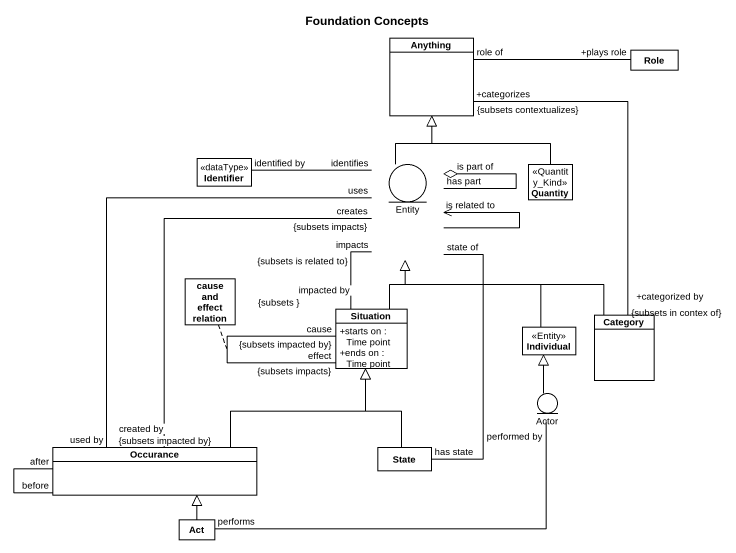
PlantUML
@startuml
title Foundation Concepts
allowmixing
hide circle
hide empty members
skinparam classAttributeIconSize 0
class Anything
class Role
class Identifier <<dataType>>
entity "Entity" as Entity_
class Quantity <<Quantity_Kind>>
class "cause and effect relation" as cause_and_effect_relation
class Situation {
  +starts on : Time point
  +ends on : Time point
}
class Individual <<Entity>>
class Category
entity "Actor" as Actor_
class Occurance
class "State" as State_
class Act
Role "+plays role" -left- "role of" Anything
Entity_ -up-|> Anything
Entity_ "identifies" -left- "identified by" Identifier
Entity_ "is part of" o-- "has part" Entity_
Entity_ --> "is related to" Entity_
Quantity -up-|> Anything
Situation -up-|> Entity_
Situation "impacted by\n{subsets }" -up- "impacts\n{subsets is related to}" Entity_
Situation "effect\n{subsets impacts}" -- "cause\n{subsets impacted by}" Situation
(Situation, Situation) .. cause_and_effect_relation
Individual -up-|> Entity_
Category "+categorized by\n{subsets in contex of}" -up- "+categorizes\n{subsets contextualizes}" Anything
Category -up-|> Entity_
Actor_ -up-|> Individual
Actor_ "performed by" -left- "performs" Act
Occurance "used by" -up- "uses" Entity_
Occurance "created by\n{subsets impacted by}" -up- "creates\n{subsets impacts}" Entity_
Occurance -up-|> Situation
Occurance "before" -- "after" Occurance
State_ "has state" -up- "state of" Entity_
State_ -up-|> Situation
Act -up-|> Occurance
@enduml
